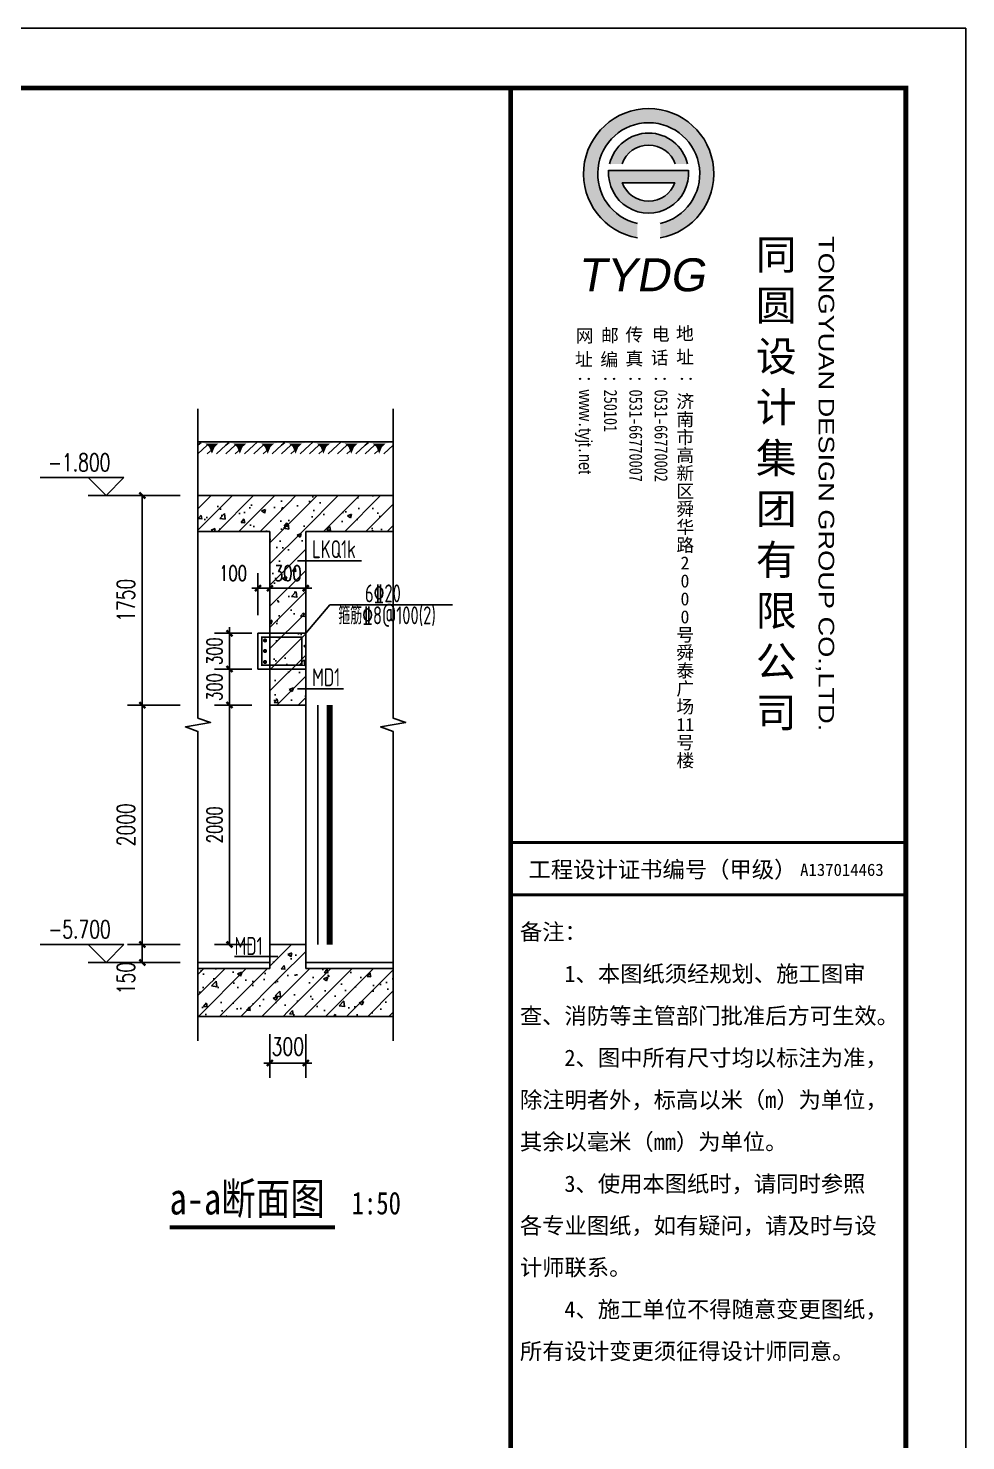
# Model space of a CAD drawing. Extents: x 37906 to 290206, y -18154 to 41246.
# Drawn here: x 114177 to 122006, y -252 to 11546 of the extents above; entities that cross this region are included whole.
import ezdxf

# ---------------------------------------------------------------- set-up
doc = ezdxf.new("R2010")
doc.units = 0
doc.header["$LTSCALE"] = 1000
doc.header["$MEASUREMENT"] = 0
for name, color, linetype in [('A-面层', 151, 'Continuous'), ('DIM_SYMB', 3, 'Continuous'), ('ECA_TK', 7, 'Continuous'), ('PUB_DIM', 3, 'Continuous'), ('PUB_HATCH', 8, 'Continuous'), ('PUB_TEXT', 7, 'Continuous'), ('REIN', 1, 'Continuous'), ('RF-M', 7, 'Continuous'), ('RF-QT', 30, 'Continuous'), ('SURFACE', 6, 'Continuous'), ('TEXT', 7, 'Continuous'), ('tk', 7, 'Continuous'), ('TWT_DIM', 3, 'Continuous')]:
    doc.layers.add(name, color=color, linetype=linetype)
doc.styles.add('_TCH_DIM', font='SIMPLEX', dxfattribs={"bigfont": 'GBCBIG'})
doc.styles.add('_TCH_DIM_T3', font='SIMPLEX', dxfattribs={"width": 0.705882, "bigfont": 'GBCBIG'})
doc.styles.add('CCDI_T0G_01', font='arial.ttf', dxfattribs={"width": 0.9})
doc.styles.get("Standard").update_dxf_attribs({"font": 'tssdeng2.shx', "width": 0.7, "bigfont": 'hztxt.shx'})
doc.styles.add('SUNTXT', font='', dxfattribs={"width": 0.8, "height": 3})
doc.styles.add('TSSD_Rein', font='tssdeng2.shx', dxfattribs={"width": 0.7, "bigfont": 'tssdchn.shx'})
doc.styles.add('tyad', font='swissk.ttf', dxfattribs={"width": 0.9, "height": 2.5})
doc.styles.add('TYDG_01', font='', dxfattribs={"width": 0.8})
doc.styles.add('黑体', font='simhei.ttf', dxfattribs={"width": 0.8})
doc.styles.get('SUNTXT').set_extended_font_data('SimSun')
doc.styles.get('TYDG_01').set_extended_font_data('SimSun')
doc.dimstyles.new('_TCH_ARCH&&50', dxfattribs={"dimtxt": 127.5, "dimasz": 50, "dimexe": 125, "dimexo": 150, "dimgap": 61.25, "dimtad": 1, "dimdec": 0, "dimrnd": 5, "dimzin": 0, "dimdsep": 46, "dimtxsty": '_TCH_DIM_T3', "dimblk": 'ARCHTICK', "dimcen": 0.09, "dimclrt": 7, "dimazin": 2, "dimtfac": 1, "dimtdec": 0, "dimtix": 1, "dimtmove": 2, "dimatfit": 3, "dimfxl": 1, "dimtolj": 1, "dimtzin": 0, "dimarcsym": 0})
doc.dimstyles.new('_TWT_ARCH&&50', dxfattribs={"dimtxt": 148.75, "dimasz": 50, "dimexe": 125, "dimexo": 150, "dimgap": 63.125, "dimtad": 1, "dimdec": 0, "dimzin": 0, "dimdsep": 46, "dimtxsty": '_TCH_DIM_T3', "dimblk": 'ARCHTICK', "dimcen": 0.09, "dimclrt": 7, "dimazin": 2, "dimtfac": 1, "dimtdec": 0, "dimtix": 1, "dimtmove": 2, "dimatfit": 3, "dimfxl": 1, "dimtolj": 1, "dimtzin": 0, "dimarcsym": 0})
pattern_1 = [(45, (-1661315.74, 9348.41), (-88.388348, 88.388348), []), (50, (-1661315.74, 9348.4), (358.63009, -31.376067), [37.5, -412.5]), (355, (-1661315.74, 9348.4), (-69.37567, 376.09607), [30, -330]), (100.4514, (-1661285.86, 9345.8), (289.25469, 344.71977), [31.870095, -350.571056]), (46.1842, (-1661315.74, 9448.4), (533.62052, -82.75951), [56.25, -618.75]), (96.6356, (-1661271.27, 9441.5), (467.33135, 487.05894), [47.80514, -525.8565]), (351.1842, (-1661315.74, 9448.4), (467.33097, 487.0593), [45, -495]), (21, (-1661265.74, 9423.4), (298.453526, -201.309445), [37.5, -412.5]), (326, (-1661265.74, 9423.4), (121.657666, 362.57502), [30, -330]), (71.4514, (-1661240.87, 9406.63), (420.111314, 161.26525), [31.870095, -350.571056]), (37.5, (-1661315.74, 9348.41), (6.079928, 166.446927), [0, -326, 0, -335, 0, -331.25]), (7.5, (-1661315.74, 9348.4), (131.534769, 197.205856), [0, -191, 0, -318.5, 0, -126.25]), (327.5, (-1661427.24, 9348.41), (266.911218, -11.277436), [0, -125, 0, -390, 0, -517.5]), (317.5, (-1661477.24, 9348.4), (291.593085, 50.05249), [0, -162.5, 0, -259, 0, -367.5])]

# ---------------------------------------------------------------- blocks, each defined once
blk = doc.blocks.new('10B_A1E图框')
h = blk.add_hatch(color=256)
h.paths.add_polyline_path([(786.16, 558.97), (786.16, 561.39, -8.823966), (789.97, 561.39), (789.97, 558.98, 11.333343)])
h.paths.add_polyline_path([(781.52, 571.34), (783.6, 571.34, -0.711417), (792.46, 571.34), (794.54, 571.34, 0.79114)], flags=17)
h.paths.add_polyline_path([(781.36, 570.26, 1.071858), (794.7, 570.26)], flags=17)
h.paths.add_polyline_path([(792.44, 568.2, -0.701619), (783.62, 568.2)], flags=16)
for p, q in [((765, 184), (765, 584)), ((765, 184), (765, 584)), ((765, 184), (765, 584)), ((781.36, 570.26), (794.7, 570.26)), ((783.62, 568.2), (792.44, 568.2))]:
    blk.add_line(p, q)
at = {"const_width": 0.5}
blk.add_lwpolyline([(831, 457.96), (765, 457.96)], dxfattribs=at)
blk.add_lwpolyline([(831, 457.96), (765, 457.96)], dxfattribs=at)
for centre, radius, start, end in [((788.05, 569.69), 10.88, 280.1324, 259.9627), ((788.05, 569.69), 8.52, 282.9926, 257.1302), ((788.03, 569.8), 6.69, 13.3022, 166.6978), ((788.03, 569.8), 4.69, 19.1426, 160.8574), ((788.03, 569.8), 6.69, 176.0272, 3.9728), ((788.03, 569.8), 4.69, 199.8915, 340.1085)]:
    blk.add_arc(centre, radius, start, end)
at = {"layer": 'ECA_TK'}
blk.add_lwpolyline([(0, 0), (841, 0), (841, 594), (0, 594)], close=True, dxfattribs=at)
at = {"layer": 'ECA_TK', "const_width": 0.8}
blk.add_lwpolyline([(831, 10), (831, 584), (18, 584), (18, 10)], close=True, dxfattribs=at)
at = {"layer": 'ECA_TK'}
for points, const_width in [([(765, 10), (765, 584)], 0.8), ([(765, 457.96), (831, 457.96)], 0.5), ([(765, 449.25), (831, 449.25)], 0.5)]:
    blk.add_lwpolyline(points, dxfattribs=dict(at, const_width=const_width))
for s, height, style, p in [('同', 5, '黑体', (805.94, 553.7)), ('圆', 5, '黑体', (805.94, 545.2)), ('网', 2.18, 'SUNTXT', (775.88, 541.55)), ('邮', 2.18, 'SUNTXT', (780.08, 541.58)), ('传', 2.18, 'SUNTXT', (784.17, 541.71)), ('电', 2.18, 'SUNTXT', (788.57, 541.81)), ('地', 2.18, 'SUNTXT', (792.61, 541.93)), ('址', 2.18, 'SUNTXT', (792.62, 537.99)), ('设', 5, '黑体', (805.94, 536.7)), ('址', 2.18, 'SUNTXT', (775.74, 537.6)), ('编', 2.18, 'SUNTXT', (779.97, 537.57)), ('真', 2.18, 'SUNTXT', (784.17, 537.71)), ('话', 2.18, 'SUNTXT', (788.39, 537.86)), ('计', 5, '黑体', (805.94, 528.2)), ('济', 2.18, 'SUNTXT', (792.67, 530.58)), ('南', 2.18, 'SUNTXT', (792.67, 527.58)), ('市', 2.18, 'SUNTXT', (792.67, 524.58)), ('高', 2.18, 'SUNTXT', (792.67, 521.58)), ('集', 5, '黑体', (805.94, 519.7)), ('新', 2.18, 'SUNTXT', (792.67, 518.58)), ('区', 2.18, 'SUNTXT', (792.67, 515.58)), ('舜', 2.18, 'SUNTXT', (792.67, 512.58)), ('团', 5, '黑体', (805.94, 511.2)), ('华', 2.18, 'SUNTXT', (792.67, 509.58)), ('路', 2.18, 'SUNTXT', (792.67, 506.58)), ('有', 5, '黑体', (805.94, 502.7)), ('2', 2.18, 'SUNTXT', (793.36, 503.58)), ('0', 2.18, 'SUNTXT', (793.36, 500.58)), ('0', 2.18, 'SUNTXT', (793.36, 497.58)), ('限', 5, '黑体', (805.94, 494.2)), ('0', 2.18, 'SUNTXT', (793.36, 494.58)), ('号', 2.18, 'SUNTXT', (792.67, 491.58)), ('舜', 2.18, 'SUNTXT', (792.67, 488.58)), ('公', 5, '黑体', (805.94, 485.7)), ('泰', 2.18, 'SUNTXT', (792.67, 485.58)), ('广', 2.18, 'SUNTXT', (792.67, 482.58)), ('场', 2.18, 'SUNTXT', (792.67, 479.58)), ('司', 5, '黑体', (805.94, 477.2)), ('11', 2.18, 'SUNTXT', (792.67, 476.58)), ('号', 2.18, 'SUNTXT', (792.67, 473.58)), ('楼', 2.18, 'SUNTXT', (792.69, 470.58))]:
    blk.add_text(s, height=height, dxfattribs=dict(style=style)).set_placement(p)
at = {"style": 'CCDI_T0G_01', "width": 1.25}
blk.add_text('TONGYUAN DESIGN GROUP CO.,LTD.', height=2.6, rotation=270, dxfattribs=at).set_placement((816.42, 559.28))
at = {"style": 'tyad', "oblique": 10}
blk.add_text('TYDG', height=5.5, dxfattribs=at).set_placement((776.12, 550.06))
at = {"char_height": 2.18, "width": 39.1789, "attachment_point": 1, "rotation": 270, "style": 'SUNTXT'}
for s, insert in [('：{\\fArial|b0|i0|c134|p32;www}.{\\fArial|b0|i0|c134|p32;tyjt}.{\\fArial|b0|i0|c134|p32;net\\fArial|b0|i0|c0|p32;}', (778.56, 536.02)), ('：250101', (782.78, 536.02)), ('：0531-66770007', (787, 536.02)), ('：0531-66770002', (791.22, 536.02)), ('：', (795.56, 536.02))]:
    blk.add_mtext(s, dxfattribs=dict(at, insert=insert))
at = {"layer": 'ECA_TK', "linetype": 'Continuous', "style": 'SUNTXT'}
for s, height, p in [('工程设计证书编号（甲级）', 2.7342, (767.97, 452.09)), ('A137014463', 2.051, (813.34, 452.39))]:
    blk.add_text(s, height=height, dxfattribs=at).set_placement(p)
at = {"layer": 'ECA_TK', "style": 'SUNTXT'}
for s, p in [('备注：', (766.54, 441.68)), ('    1、本图纸须经规划、施工图审', (766.54, 434.68)), ('查、消防等主管部门批准后方可生效。', (766.54, 427.66)), ('    2、图中所有尺寸均以标注为准，', (766.54, 420.65)), ('除注明者外，标高以米（m）为单位，', (766.54, 413.62)), ('其余以毫米（mm）为单位。', (766.54, 406.61)), ('    3、使用本图纸时，请同时参照', (766.54, 399.6)), ('各专业图纸，如有疑问，请及时与设', (766.54, 392.61)), ('计师联系。', (766.54, 385.63)), ('    4、施工单位不得随意变更图纸，', (766.54, 378.63)), ('所有设计变更须征得设计师同意。', (766.54, 371.62))]:
    blk.add_text(s, height=2.73, dxfattribs=at).set_placement(p)
blk = doc.blocks.new('_ArchTick')
at = {"color": 0, "linetype": 'ByBlock', "const_width": 0.4}
blk.add_lwpolyline([(-0.5, -0.5), (0.5, 0.5)], dxfattribs=at)
blk = doc.blocks.new('*D583')
at = {"layer": 'Defpoints', "color": 0}
for p in [(116195, 3293), (116495, 3293), (116495, 2903)]:
    blk.add_point(p, dxfattribs=at)
at = {"layer": 'TWT_DIM', "color": 0, "lineweight": -2}
for p, q in [((116195, 3143), (116195, 2778)), ((116495, 3143), (116495, 2778)), ((116195, 2903), (116145, 2903)), ((116195, 2903), (116495, 2903)), ((116495, 2903), (116545, 2903))]:
    blk.add_line(p, q, dxfattribs=at)
at = {"layer": 'TWT_DIM', "color": 0, "lineweight": -2, "xscale": 50, "yscale": 50, "zscale": 50}
blk.add_blockref('_ArchTick', (116195, 2903), dxfattribs=at)
at = {"layer": 'TWT_DIM', "color": 0, "lineweight": -2, "xscale": 50, "yscale": 50, "zscale": 50, "rotation": 180}
blk.add_blockref('_ArchTick', (116495, 2903), dxfattribs=at)
at = {"layer": 'TWT_DIM', "color": 7, "insert": (116345, 3040), "char_height": 148.8, "attachment_point": 5, "style": '_TCH_DIM_T3'}
blk.add_mtext('\\A1;300', dxfattribs=at)
blk = doc.blocks.new('*D584')
at = {"layer": 'Defpoints', "color": 0}
for p in [(115130, 3893), (115595, 3893), (115595, 3743)]:
    blk.add_point(p, dxfattribs=at)
at = {"layer": 'TWT_DIM', "color": 0, "lineweight": -2}
for p, q in [((115445, 3893), (115005, 3893)), ((115130, 3743), (115130, 3893)), ((115445, 3743), (115005, 3743))]:
    blk.add_line(p, q, dxfattribs=at)
at = {"layer": 'TWT_DIM', "color": 0, "lineweight": -2, "xscale": 50, "yscale": 50, "zscale": 50}
for p, rotation in [((115130, 3893), 90), ((115130, 3743), 270)]:
    blk.add_blockref('_ArchTick', p, dxfattribs=dict(at, rotation=rotation))
at = {"layer": 'TWT_DIM', "color": 7, "insert": (114993, 3612), "char_height": 148.8, "attachment_point": 5, "rotation": 90, "style": '_TCH_DIM_T3'}
blk.add_mtext('\\A1;150', dxfattribs=at)
blk = doc.blocks.new('*D585')
at = {"layer": 'Defpoints', "color": 0}
for p in [(115130, 5893), (115595, 5893), (115595, 3893)]:
    blk.add_point(p, dxfattribs=at)
at = {"layer": 'TWT_DIM', "color": 0, "lineweight": -2}
for p, q in [((115445, 5893), (115005, 5893)), ((115130, 3893), (115130, 5893)), ((115445, 3893), (115005, 3893))]:
    blk.add_line(p, q, dxfattribs=at)
at = {"layer": 'TWT_DIM', "color": 0, "lineweight": -2, "xscale": 50, "yscale": 50, "zscale": 50}
for p, rotation in [((115130, 5893), 90), ((115130, 3893), 270)]:
    blk.add_blockref('_ArchTick', p, dxfattribs=dict(at, rotation=rotation))
at = {"layer": 'TWT_DIM', "color": 7, "insert": (114993, 4893), "char_height": 148.8, "attachment_point": 5, "rotation": 90, "style": '_TCH_DIM_T3'}
blk.add_mtext('\\A1;2000', dxfattribs=at)
blk = doc.blocks.new('*D586')
at = {"layer": 'Defpoints', "color": 0}
for p in [(115130, 7643), (115595, 7643), (115595, 5893)]:
    blk.add_point(p, dxfattribs=at)
at = {"layer": 'TWT_DIM', "color": 0, "lineweight": -2}
for p, q in [((115445, 7643), (115005, 7643)), ((115130, 5893), (115130, 7643)), ((115445, 5893), (115005, 5893))]:
    blk.add_line(p, q, dxfattribs=at)
at = {"layer": 'TWT_DIM', "color": 0, "lineweight": -2, "xscale": 50, "yscale": 50, "zscale": 50}
for p, rotation in [((115130, 7643), 90), ((115130, 5893), 270)]:
    blk.add_blockref('_ArchTick', p, dxfattribs=dict(at, rotation=rotation))
at = {"layer": 'TWT_DIM', "color": 7, "insert": (114993, 6768), "char_height": 148.8, "attachment_point": 5, "rotation": 90, "style": '_TCH_DIM_T3'}
blk.add_mtext('\\A1;1750', dxfattribs=at)
blk = doc.blocks.new('$LinePat$自然土壤')
at = {"color": 0}
for p, q in [((0, -90), (71, -19)), ((0, -300), (211, -89)), ((210, -300), (286, -224)), ((420, -300), (630, -90))]:
    blk.add_line(p, q, dxfattribs=at)
for points in [[(0, 0), (630, 0), (168, -45), (462, -45)], [(168, -45), (462, -45), (252, -132), (378, -132)], [(252, -132), (378, -132), (315, -300)]]:
    blk.add_solid(points, dxfattribs=at)
blk = doc.blocks.new('*D1093')
at = {"layer": 'Defpoints', "color": 0}
for p in [(116195, 6869), (116095, 6493), (116195, 6493)]:
    blk.add_point(p, dxfattribs=at)
at = {"layer": 'PUB_DIM', "color": 0, "lineweight": -2}
for p, q in [((116095, 6643), (116095, 6994)), ((116195, 6643), (116195, 6994)), ((116095, 6869), (116045, 6869)), ((116095, 6869), (116195, 6869)), ((116195, 6869), (116245, 6869))]:
    blk.add_line(p, q, dxfattribs=at)
at = {"layer": 'PUB_DIM', "color": 0, "lineweight": -2, "xscale": 50, "yscale": 50, "zscale": 50}
blk.add_blockref('_ArchTick', (116095, 6869), dxfattribs=at)
at = {"layer": 'PUB_DIM', "color": 0, "lineweight": -2, "xscale": 50, "yscale": 50, "zscale": 50, "rotation": 180}
blk.add_blockref('_ArchTick', (116195, 6869), dxfattribs=at)
at = {"layer": 'PUB_DIM', "color": 7, "insert": (115888, 6994), "char_height": 127.5, "attachment_point": 5, "style": '_TCH_DIM_T3'}
blk.add_mtext('\\A1;100', dxfattribs=at)
blk = doc.blocks.new('*D1094')
at = {"layer": 'Defpoints', "color": 0}
for p in [(116495, 6869), (116195, 6493), (116495, 6493)]:
    blk.add_point(p, dxfattribs=at)
at = {"layer": 'PUB_DIM', "color": 0, "lineweight": -2}
for p, q in [((116195, 6643), (116195, 6994)), ((116495, 6643), (116495, 6994)), ((116195, 6869), (116145, 6869)), ((116195, 6869), (116495, 6869)), ((116495, 6869), (116545, 6869))]:
    blk.add_line(p, q, dxfattribs=at)
at = {"layer": 'PUB_DIM', "color": 0, "lineweight": -2, "xscale": 50, "yscale": 50, "zscale": 50}
blk.add_blockref('_ArchTick', (116195, 6869), dxfattribs=at)
at = {"layer": 'PUB_DIM', "color": 0, "lineweight": -2, "xscale": 50, "yscale": 50, "zscale": 50, "rotation": 180}
blk.add_blockref('_ArchTick', (116495, 6869), dxfattribs=at)
at = {"layer": 'PUB_DIM', "color": 7, "insert": (116345, 6994), "char_height": 127.5, "attachment_point": 5, "style": '_TCH_DIM_T3'}
blk.add_mtext('\\A1;300', dxfattribs=at)
blk = doc.blocks.new('*D1095')
at = {"layer": 'Defpoints', "color": 0}
for p in [(115858, 6193), (116195, 6193), (116195, 5893)]:
    blk.add_point(p, dxfattribs=at)
at = {"layer": 'PUB_DIM', "color": 0, "lineweight": -2}
for p, q in [((116045, 6193), (115733, 6193)), ((115858, 6193), (115858, 6243)), ((115858, 5893), (115858, 6193)), ((116045, 5893), (115733, 5893)), ((115858, 5893), (115858, 5843))]:
    blk.add_line(p, q, dxfattribs=at)
at = {"layer": 'PUB_DIM', "color": 0, "lineweight": -2, "xscale": 50, "yscale": 50, "zscale": 50}
for p, rotation in [((115858, 6193), 270), ((115858, 5893), 90)]:
    blk.add_blockref('_ArchTick', p, dxfattribs=dict(at, rotation=rotation))
at = {"layer": 'PUB_DIM', "color": 7, "insert": (115733, 6043), "char_height": 127.5, "attachment_point": 5, "rotation": 90, "style": '_TCH_DIM_T3'}
blk.add_mtext('\\A1;300', dxfattribs=at)
blk = doc.blocks.new('*D1096')
at = {"layer": 'Defpoints', "color": 0}
for p in [(115858, 6493), (116195, 6493), (116195, 6193)]:
    blk.add_point(p, dxfattribs=at)
at = {"layer": 'PUB_DIM', "color": 0, "lineweight": -2}
for p, q in [((116045, 6493), (115733, 6493)), ((115858, 6493), (115858, 6543)), ((115858, 6193), (115858, 6493)), ((116045, 6193), (115733, 6193)), ((115858, 6193), (115858, 6143))]:
    blk.add_line(p, q, dxfattribs=at)
at = {"layer": 'PUB_DIM', "color": 0, "lineweight": -2, "xscale": 50, "yscale": 50, "zscale": 50}
for p, rotation in [((115858, 6493), 270), ((115858, 6193), 90)]:
    blk.add_blockref('_ArchTick', p, dxfattribs=dict(at, rotation=rotation))
at = {"layer": 'PUB_DIM', "color": 7, "insert": (115733, 6343), "char_height": 127.5, "attachment_point": 5, "rotation": 90, "style": '_TCH_DIM_T3'}
blk.add_mtext('\\A1;300', dxfattribs=at)
blk = doc.blocks.new('*D1097')
at = {"layer": 'Defpoints', "color": 0}
for p in [(116195, 5893), (115858, 3893), (116195, 3893)]:
    blk.add_point(p, dxfattribs=at)
at = {"layer": 'PUB_DIM', "color": 0, "lineweight": -2}
for p, q in [((116045, 5893), (115733, 5893)), ((115858, 5893), (115858, 3893)), ((116045, 3893), (115733, 3893))]:
    blk.add_line(p, q, dxfattribs=at)
at = {"layer": 'PUB_DIM', "color": 0, "lineweight": -2, "xscale": 50, "yscale": 50, "zscale": 50}
for p, rotation in [((115858, 5893), 90), ((115858, 3893), 270)]:
    blk.add_blockref('_ArchTick', p, dxfattribs=dict(at, rotation=rotation))
at = {"layer": 'PUB_DIM', "color": 7, "insert": (115733, 4893), "char_height": 127.5, "attachment_point": 5, "rotation": 90, "style": '_TCH_DIM_T3'}
blk.add_mtext('\\A1;2000', dxfattribs=at)

msp = doc.modelspace()

# ---------------------------------------------------------------- hatches: boundary and pattern name
at = {"layer": 'PUB_HATCH'}
h = msp.add_hatch(dxfattribs=at)
h.set_pattern_fill('钢筋混凝土', color=256, scale=50, style=0)
h.set_pattern_definition(pattern_1)
h.paths.add_polyline_path([(115594.8, 7342.8), (116194.8, 7342.8), (116344.8, 7442.8), (116344.8, 7642.8), (115594.8, 7642.8)])
h = msp.add_hatch(dxfattribs=at)
h.set_pattern_fill('钢筋混凝土', color=256, scale=50, style=0)
h.set_pattern_definition(pattern_1)
h.paths.add_polyline_path([(116344.8, 7442.8), (116494.8, 7342.8), (117224.4, 7342.8), (117224.4, 7642.8), (116344.8, 7642.8)])
h = msp.add_hatch(dxfattribs=at)
h.set_pattern_fill('钢筋混凝土', color=256, scale=50, style=0)
h.set_pattern_definition(pattern_1)
h.paths.add_polyline_path([(116494.8, 5892.8), (116494.8, 7342.8), (116344.8, 7442.8), (116194.8, 7342.8), (116194.8, 5892.8)])
h = msp.add_hatch(dxfattribs=at)
h.set_pattern_fill('钢筋混凝土', color=256, scale=50, style=0)
h.set_pattern_definition(pattern_1)
h.paths.add_polyline_path([(116344.8, 3559.5), (116494.8, 3692.8), (116494.8, 3892.8), (116194.8, 3892.8), (116194.8, 3692.8)])
h = msp.add_hatch(dxfattribs=at)
h.set_pattern_fill('钢筋混凝土', color=256, scale=50, style=0)
h.set_pattern_definition(pattern_1)
h.paths.add_polyline_path([(115594.8, 3292.8), (116344.8, 3292.8), (116344.8, 3559.5), (116194.8, 3692.8), (115594.8, 3692.8)])
h = msp.add_hatch(dxfattribs=at)
h.set_pattern_fill('钢筋混凝土', color=256, scale=50, style=0)
h.set_pattern_definition(pattern_1)
h.paths.add_polyline_path([(116344.8, 3559.5), (116344.8, 3292.8), (117224.4, 3292.8), (117224.4, 3692.8), (116494.8, 3692.8)])

# ---------------------------------------------------------------- linework, layer by layer
for p, q in [((116959.1, 7098.8), (116425.9, 7098.8)), ((116809.2, 6028.9), (116425.9, 6029)), ((115898.3, 3792.8), (116262.2, 3792.8))]:
    msp.add_line(p, q)
at = {"layer": 'A-面层'}
for points in [[(116194.8, 3742.8), (115594.8, 3742.8)], [(117224.4, 3742.8), (116494.8, 3742.8)]]:
    msp.add_lwpolyline(points, dxfattribs=at)
at = {"layer": 'DIM_SYMB'}
for points in [[(115594.8, 3088.7), (115594.8, 5672.1), (115489.8, 5710.3), (115699.8, 5747.4), (115594.8, 5784.6), (115594.8, 8368.1)], [(117224.4, 3088.7), (117224.4, 5672.1), (117119.4, 5710.3), (117329.4, 5747.4), (117224.4, 5784.6), (117224.4, 8368.1)]]:
    msp.add_lwpolyline(points, dxfattribs=at)
at = {"layer": 'DIM_SYMB', "lineweight": -3, "const_width": 35}
msp.add_lwpolyline([(115357, 1530), (116738.4, 1530)], dxfattribs=at)
at = {"layer": 'PUB_DIM'}
for p, q in [((114976.9, 7792.8), (114276.9, 7792.8)), ((114826.9, 7642.8), (114676.9, 7792.8)), ((114826.9, 7642.8), (114976.9, 7792.8)), ((115176.9, 7642.8), (114676.9, 7642.8)), ((114976.9, 3892.8), (114276.9, 3892.8)), ((114826.9, 3742.8), (114676.9, 3892.8)), ((114826.9, 3742.8), (114976.9, 3892.8)), ((115176.9, 3742.8), (114676.9, 3742.8))]:
    msp.add_line(p, q, dxfattribs=at)
at = {"layer": 'REIN', "const_width": 15}
msp.add_lwpolyline([(116462.3, 6460.3), (116462.3, 6225.3), (116127.3, 6225.3), (116127.3, 6460.3)], close=True, dxfattribs=at)
at = {"layer": 'REIN', "const_width": 17.5}
for points in [[(116163.6, 6432.6, -1), (116146.1, 6432.6, -1)], [(116163.6, 6344.5, -1), (116146.1, 6344.5, -1)], [(116163.6, 6252.6, -1), (116146.1, 6252.6, -1)]]:
    msp.add_lwpolyline(points, format="xyb", close=True, dxfattribs=at)
at = {"layer": 'RF-M'}
for p, q in [((116194.8, 5892.8), (116194.8, 3892.8)), ((116494.8, 5892.8), (116494.8, 3892.8)), ((116594.8, 5892.8), (116594.8, 3892.8)), ((116694.8, 5892.8), (116694.8, 3892.8))]:
    msp.add_line(p, q, dxfattribs=at)
at = {"layer": 'RF-M', "const_width": 50}
msp.add_lwpolyline([(116694.8, 5892.8), (116694.8, 3892.8)], dxfattribs=at)
at = {"layer": 'RF-QT'}
for p, q in [((117224.4, 7642.8), (115594.8, 7642.8)), ((115594.8, 7642.8), (115594.8, 7342.8)), ((117224.4, 7642.8), (117224.4, 7342.8)), ((115594.8, 7342.8), (116194.8, 7342.8)), ((116194.8, 5892.8), (116194.8, 7342.8)), ((116494.8, 7342.8), (117224.4, 7342.8)), ((116494.8, 5892.8), (116494.8, 7342.8)), ((116194.8, 5892.8), (116494.8, 5892.8)), ((116194.8, 3692.8), (116194.8, 3892.8)), ((116194.8, 3892.8), (116494.8, 3892.8)), ((116494.8, 3692.8), (116494.8, 3892.8)), ((115594.8, 3692.8), (116194.8, 3692.8)), ((115594.8, 3692.8), (115594.8, 3292.8)), ((116494.8, 3692.8), (117224.4, 3692.8)), ((117224.4, 3692.8), (117224.4, 3292.8)), ((117224.4, 3292.8), (115594.8, 3292.8))]:
    msp.add_line(p, q, dxfattribs=at)
at = {"layer": 'SURFACE'}
msp.add_line((117224.4, 8092.8), (115594.8, 8092.8), dxfattribs=at)
at = {"layer": 'TEXT'}
for p, q in [((116694.8, 6730.1), (116494.8, 6492.8)), ((117719.5, 6730.1), (116694.8, 6730.1))]:
    msp.add_line(p, q, dxfattribs=at)
msp.add_lwpolyline([(116094.8, 6192.8), (116494.8, 6192.8), (116494.8, 6492.8), (116094.8, 6492.8)], close=True, dxfattribs=at)

# ---------------------------------------------------------------- block references
at = {"layer": 'SURFACE', "color": 8, "xscale": 0.3695249676388078, "yscale": 0.3333333333333333, "zscale": 0.3333333333333333}
for p in [(115594.8, 8092.5), (115827.6, 8092.5), (116060.4, 8092.5), (116293.2, 8092.5), (116526, 8092.5), (116758.8, 8092.5), (116991.6, 8092.5)]:
    msp.add_blockref('$LinePat$自然土壤', p, dxfattribs=at)
at = {"layer": 'tk', "xscale": 50, "yscale": 50, "zscale": 50}
msp.add_blockref('10B_A1E图框', (79956.2, -18153.7), dxfattribs=at)

# ---------------------------------------------------------------- texts
at = {"width": 0.7}
for s, p in [('LKQ1k', (116548, 7119.9)), ('MD1', (116548, 6050.1))]:
    msp.add_text(s, height=150, rotation=359.99028, dxfattribs=at).set_placement(p)
msp.add_text('MD1', height=150, dxfattribs=at).set_placement((115900.4, 3805.5))
at = {"layer": 'PUB_TEXT'}
for s, height, style, width, p in [('-1.800', 148.75, '_TCH_DIM', 0.705882, (114341.4, 7845.3)), ('-5.700', 148.75, '_TCH_DIM', 0.705882, (114344.4, 3945.3)), ('a-a断面图', 264.35, 'TYDG_01', 0.8, (115357, 1638.4)), ('1:50', 188.82, 'TYDG_01', 0.8, (116878.4, 1638.4))]:
    msp.add_text(s, height=height, dxfattribs=dict(at, style=style, width=width)).set_placement(p)
at = {"layer": 'TEXT', "color": 4, "ltscale": 100, "style": 'TSSD_Rein', "width": 0.7}
for s, p in [('6%%13220', (116989.2, 6750.9)), ('箍筋\x848@100(2)', (116766.5, 6567.5))]:
    msp.add_text(s, height=150, dxfattribs=at).set_placement(p)

# ---------------------------------------------------------------- dimensions: what is measured, and where the dimension line sits
at = {"layer": 'PUB_DIM'}
dim = msp.add_linear_dim(base=(116194.8, 6869.3), p1=(116094.8, 6492.8), p2=(116194.8, 6492.8), angle=0, dimstyle='_TCH_ARCH&&50', dxfattribs=at)
dim.commit()
dim.dimension.update_dxf_attribs({"geometry": '*D1093', "text_midpoint": (115887.6, 6994.3), "dimtype": 161})
for p1, p2, distance, picture, middle in [((116194.8, 6492.8), (116494.8, 6492.8), 376.4, '*D1094', (116344.8, 6994.3)), ((116194.8, 6192.8), (116194.8, 6492.8), 336.6, '*D1096', (115733.1, 6342.8)), ((116194.8, 5892.8), (116194.8, 6192.8), 336.6, '*D1095', (115733.1, 6042.8)), ((116194.8, 5892.8), (116194.8, 3892.8), -336.6, '*D1097', (115733.1, 4892.8))]:
    dim = msp.add_aligned_dim(p1=p1, p2=p2, distance=distance, dimstyle='_TCH_ARCH&&50', dxfattribs=at)
    dim.commit()
    dim.dimension.update_dxf_attribs({"geometry": picture, "text_midpoint": middle})
at = {"layer": 'TWT_DIM'}
for p1, p2, distance, picture, middle in [((115594.8, 5892.8), (115594.8, 7642.8), 464.6, '*D586', (114992.7, 6767.8)), ((115594.8, 3892.8), (115594.8, 5892.8), 464.6, '*D585', (114992.7, 4892.8)), ((116194.8, 3292.8), (116494.8, 3292.8), -390.3, '*D583', (116344.8, 3040))]:
    dim = msp.add_aligned_dim(p1=p1, p2=p2, distance=distance, dimstyle='_TWT_ARCH&&50', dxfattribs=at)
    dim.commit()
    dim.dimension.update_dxf_attribs({"geometry": picture, "text_midpoint": middle})
dim = msp.add_linear_dim(base=(115130.2, 3892.8), p1=(115594.8, 3742.8), p2=(115594.8, 3892.8), angle=90, dimstyle='_TWT_ARCH&&50', dxfattribs=at)
dim.commit()
dim.dimension.update_dxf_attribs({"geometry": '*D584', "text_midpoint": (114992.7, 3612.1), "dimtype": 161})

doc.saveas('drawing.dxf')
